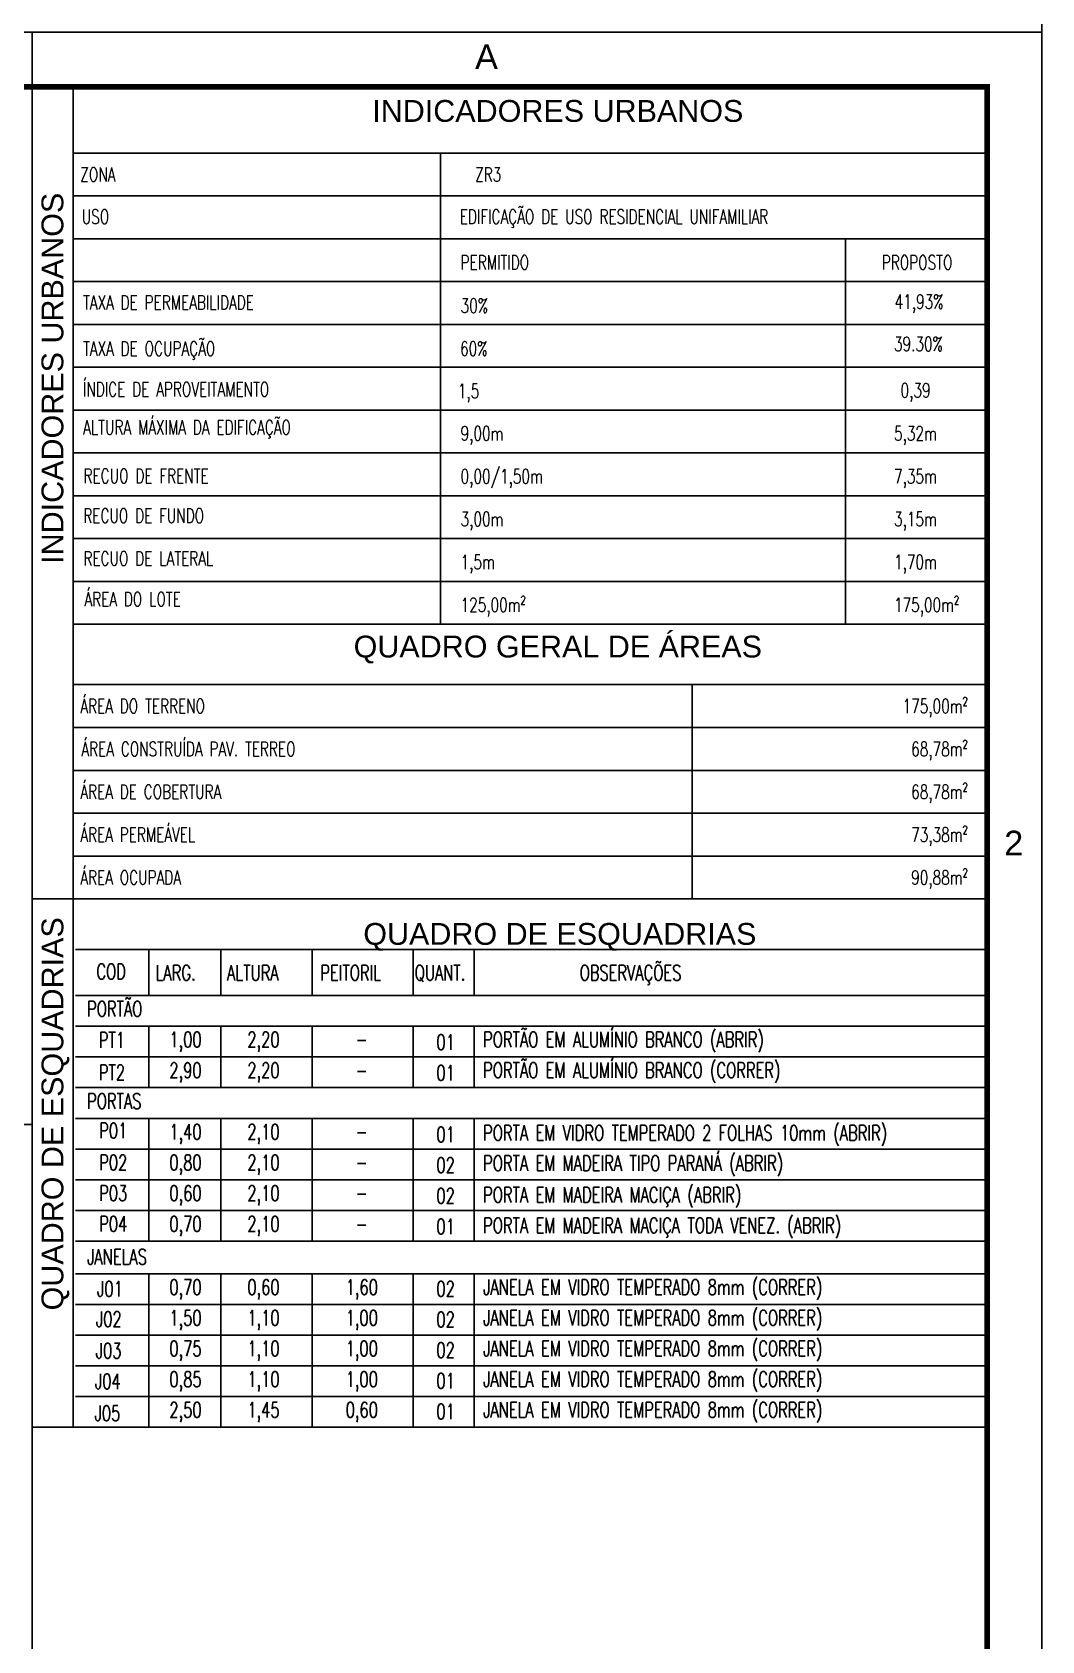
# Model space of a CAD drawing. Header units: millimetres. Extents: x 1540 to 1603, y 509.1 to 598.2.
# Drawn here: x 1589.17 to 1603.05, y 531.56 to 553.67 of the extents above; entities that cross this region are included whole.
import ezdxf
from ezdxf.enums import TextEntityAlignment as Align

# ---------------------------------------------------------------- set-up
doc = ezdxf.new("R2010")
doc.units = ezdxf.units.MM
for name, color, linetype in [('A-LAY-9', 4, 'Continuous'), ('A-PEN-Y', 2, 'Continuous'), ('E-TXT-G', 3, 'Continuous'), ('P2', 1, 'Continuous'), ('TEXTO', 3, 'Continuous')]:
    doc.layers.add(name, color=color, linetype=linetype)
doc.styles.add('ARIAL', font='arial.ttf', dxfattribs={"height": 2})
doc.styles.add('REG80', font='romans.shx', dxfattribs={"width": 0.8, "height": 0.1})
doc.styles.add('WMF-ARIAL0', font='arial.ttf')

# ---------------------------------------------------------------- blocks, each defined once
blk = doc.blocks.new('PRANCHA')
at = {"color": 1}
blk.add_line((65.6, 58.4), (65.6, 59.4), dxfattribs=at)
blk.add_lwpolyline([(0, 0), (84.1, 0), (84.1, 59.4), (0, 59.4)], close=True, dxfattribs=at)
at = {"color": 4, "const_width": 0.1}
blk.add_lwpolyline([(2.5, 58.4), (83.1, 58.4), (83.1, 1), (2.5, 1)], close=True, dxfattribs=at)
at = {"color": 50, "linetype": 'Continuous', "style": 'ARIAL'}
for s, p in [('A', (73.925, 58.95)), ('2', (83.586, 44.55))]:
    blk.add_text(s, height=0.45, dxfattribs=at).set_placement(p, align=Align.MIDDLE)

msp = doc.modelspace()

# ---------------------------------------------------------------- linework, layer by layer
at = {"color": 1}
msp.add_lwpolyline([(1539.972, 553.665), (1603.047, 553.665), (1603.047, 598.215), (1539.972, 598.215)], close=True, dxfattribs=at)
at = {"layer": 'A-PEN-Y'}
for p, q in [((1589.735, 552.005), (1602.297, 552.005)), ((1594.783, 552.005), (1594.783, 545.53)), ((1589.735, 551.416), (1602.297, 551.416)), ((1589.735, 550.828), (1602.297, 550.828)), ((1600.349, 550.828), (1600.349, 545.53)), ((1589.735, 550.239), (1602.297, 550.239)), ((1589.735, 549.651), (1602.297, 549.651)), ((1589.735, 549.062), (1602.297, 549.062)), ((1589.735, 548.473), (1602.297, 548.473)), ((1589.735, 548.473), (1602.297, 548.473)), ((1589.735, 548.473), (1602.297, 548.473)), ((1589.735, 548.473), (1602.297, 548.473)), ((1589.735, 548.473), (1602.297, 548.473)), ((1589.735, 548.473), (1602.297, 548.473)), ((1589.735, 548.473), (1602.297, 548.473)), ((1589.735, 547.885), (1602.297, 547.885)), ((1589.735, 547.296), (1602.297, 547.296)), ((1589.735, 547.296), (1602.297, 547.296)), ((1589.735, 546.707), (1602.297, 546.707)), ((1589.735, 546.707), (1602.297, 546.707)), ((1589.735, 546.119), (1602.297, 546.119)), ((1589.735, 545.53), (1602.297, 545.53)), ((1589.735, 544.701), (1602.297, 544.701)), ((1598.241, 544.701), (1598.241, 541.757)), ((1589.735, 544.112), (1602.297, 544.112)), ((1589.735, 543.523), (1602.297, 543.523)), ((1589.735, 542.935), (1602.297, 542.935)), ((1589.735, 542.346), (1602.297, 542.346)), ((1589.735, 541.757), (1602.297, 541.757)), ((1589.769, 541.063), (1602.331, 541.063)), ((1590.776, 540.431), (1590.776, 541.063)), ((1591.764, 540.431), (1591.764, 541.063)), ((1593.022, 540.431), (1593.022, 541.063)), ((1594.407, 540.431), (1594.407, 541.063)), ((1595.246, 540.431), (1595.246, 541.063)), ((1589.769, 540.431), (1602.331, 540.431)), ((1589.769, 540.009), (1602.331, 540.009)), ((1590.776, 539.587), (1590.776, 540.009)), ((1591.764, 539.587), (1591.764, 540.009)), ((1593.022, 539.587), (1593.022, 540.009)), ((1594.407, 539.587), (1594.407, 540.009)), ((1595.245, 539.587), (1595.245, 540.009)), ((1589.769, 539.587), (1602.331, 539.587)), ((1589.769, 539.587), (1602.331, 539.587)), ((1589.769, 539.587), (1602.331, 539.587)), ((1589.769, 539.587), (1602.331, 539.587)), ((1590.776, 539.166), (1590.776, 539.587)), ((1591.764, 539.166), (1591.764, 539.587)), ((1593.022, 539.166), (1593.022, 539.587)), ((1594.407, 539.166), (1594.407, 539.587)), ((1595.245, 539.166), (1595.245, 539.587)), ((1589.769, 539.166), (1602.331, 539.166)), ((1589.769, 539.166), (1602.331, 539.166)), ((1589.769, 539.166), (1602.331, 539.166)), ((1589.769, 539.166), (1602.331, 539.166)), ((1589.769, 538.741), (1602.331, 538.741)), ((1590.776, 537.055), (1590.776, 538.741)), ((1591.764, 537.055), (1591.764, 538.741)), ((1593.022, 537.055), (1593.022, 538.741)), ((1594.407, 537.055), (1594.407, 538.741)), ((1595.245, 537.055), (1595.245, 538.741)), ((1589.769, 538.32), (1602.331, 538.32)), ((1589.769, 537.898), (1602.331, 537.898)), ((1589.769, 537.476), (1602.331, 537.476)), ((1589.769, 537.476), (1602.331, 537.476)), ((1590.776, 537.476), (1590.776, 537.484)), ((1589.769, 537.055), (1602.331, 537.055)), ((1589.769, 537.055), (1602.331, 537.055)), ((1589.769, 536.607), (1602.331, 536.607)), ((1590.776, 534.499), (1590.776, 536.607)), ((1591.764, 534.499), (1591.764, 536.607)), ((1593.022, 534.499), (1593.022, 536.607)), ((1594.407, 534.499), (1594.407, 536.607)), ((1595.245, 536.186), (1595.245, 536.607)), ((1589.769, 536.186), (1602.331, 536.186)), ((1589.769, 536.186), (1602.331, 536.186)), ((1595.245, 535.764), (1595.245, 536.186)), ((1589.769, 535.764), (1602.331, 535.764)), ((1589.769, 535.764), (1602.331, 535.764)), ((1595.245, 535.343), (1595.245, 535.764)), ((1589.769, 535.343), (1602.331, 535.343)), ((1589.769, 535.343), (1602.331, 535.343)), ((1595.245, 534.921), (1595.245, 535.343)), ((1589.769, 534.921), (1602.331, 534.921)), ((1589.769, 534.921), (1602.331, 534.921)), ((1595.245, 534.499), (1595.245, 534.921)), ((1589.735, 534.499), (1602.331, 534.499))]:
    msp.add_line(p, q, dxfattribs=at)
at = {"layer": 'P2'}
for p, q in [((1589.172, 552.915), (1589.172, 535.729)), ((1589.172, 530.49), (1589.172, 552.915)), ((1589.735, 552.915), (1589.735, 534.499)), ((1589.735, 541.757), (1589.172, 541.757)), ((1572.526, 538.656), (1589.172, 538.656)), ((1589.172, 534.499), (1602.331, 534.499))]:
    msp.add_line(p, q, dxfattribs=at)

# ---------------------------------------------------------------- block references
at = {"xscale": 0.75, "yscale": 0.75, "zscale": 0.75}
msp.add_blockref('PRANCHA', (1539.972, 509.115), dxfattribs=at)

# ---------------------------------------------------------------- texts
at = {"layer": 'A-LAY-9', "color": 2, "style": 'REG80', "width": 0.7}
for p in [(1595.37, 536.318), (1595.37, 535.897), (1595.37, 535.475), (1595.37, 535.053), (1595.37, 534.632)]:
    msp.add_text('JANELA EM VIDRO TEMPERADO 8mm (CORRER)', height=0.21081, dxfattribs=at).set_placement(p)
at = {"layer": 'A-PEN-Y', "style": 'WMF-ARIAL0'}
for s, p in [('INDICADORES URBANOS', (1589.601, 546.36)), ('QUADRO DE ESQUADRIAS', (1589.601, 536.103))]:
    msp.add_text(s, height=0.3, rotation=90, dxfattribs=at).set_placement(p)
at = {"layer": 'A-PEN-Y', "style": 'REG80', "width": 0.7}
for s, height, p in [('ÍNDICE DE APROVEITAMENTO', 0.19621, (1589.87, 548.661)), ('1,5', 0.1962, (1595.022, 548.637)), ('0,39', 0.1962, (1601.106, 548.647)), ('ALTURA MÁXIMA DA EDIFICAÇÃO', 0.19621, (1589.873, 548.138)), ('9,00m', 0.1962, (1595.06, 548.054)), ('5,32m', 0.1962, (1601.016, 548.054)), ('0,00/1,50m', 0.1962, (1595.06, 547.465)), ('7,35m', 0.1962, (1601.016, 547.465)), ('ÁREA DE COBERTURA', 0.19621, (1589.834, 543.13)), ('ÁREA PERMEÁVEL', 0.19621, (1589.834, 542.542)), ('ÁREA OCUPADA', 0.19621, (1589.834, 541.953)), ('LARG.', 0.2108, (1590.869, 540.637)), ('ALTURA', 0.2108, (1591.852, 540.637)), ('PEITORIL', 0.2108, (1593.133, 540.637)), ('QUANT.', 0.2108, (1594.43, 540.638)), ('OBSERVAÇÕES', 0.21081, (1596.697, 540.637)), ('PORTÃO', 0.2108, (1589.928, 540.14)), ('PT1', 0.2108, (1590.089, 539.713)), ('PT2', 0.2108, (1590.089, 539.267)), ('PORTAS', 0.2108, (1589.928, 538.873)), ('P01', 0.2108, (1590.094, 538.468)), ('P02', 0.2108, (1590.094, 538.029)), ('P03', 0.2108, (1590.094, 537.608)), ('P04', 0.2108, (1590.094, 537.186)), ('JANELAS', 0.2108, (1589.928, 536.734)), ('J01', 0.2108, (1590.064, 536.293)), ('J02', 0.2108, (1590.048, 535.878)), ('J03', 0.2108, (1590.046, 535.444)), ('J04', 0.2108, (1590.035, 535.023)), ('J05', 0.2108, (1590.029, 534.584))]:
    msp.add_text(s, height=height, dxfattribs=at).set_placement(p)
for s, p in [('73,38m²', (1602.029, 542.542)), ('90,88m²', (1602.029, 541.953))]:
    msp.add_text(s, height=0.1962, dxfattribs=at).set_placement(p, align=Align.RIGHT)
for s, height, p in [('COD', 0.2108, (1590.258, 540.653)), ('1,00', 0.2108, (1591.28, 539.719)), ('2,20', 0.2108, (1592.351, 539.719)), ('-', 0.211, (1593.702, 539.719)), ('01', 0.2108, (1594.855, 539.683)), ('2,90', 0.2108, (1591.28, 539.297)), ('2,20', 0.2108, (1592.351, 539.297)), ('-', 0.211, (1593.702, 539.297)), ('01', 0.2108, (1594.855, 539.261)), ('1,40', 0.2108, (1591.28, 538.451)), ('2,10', 0.2108, (1592.351, 538.451)), ('01', 0.2108, (1594.855, 538.415)), ('-', 0.211, (1593.702, 538.451)), ('0,80', 0.2108, (1591.28, 538.029)), ('2,10', 0.2108, (1592.351, 538.029)), ('02', 0.2108, (1594.855, 537.994)), ('-', 0.211, (1593.702, 538.029)), ('0,60', 0.2108, (1591.28, 537.608)), ('2,10', 0.2108, (1592.351, 537.608)), ('02', 0.2108, (1594.855, 537.572)), ('-', 0.211, (1593.702, 537.608)), ('0,70', 0.2108, (1591.28, 537.186)), ('2,10', 0.2108, (1592.351, 537.186)), ('01', 0.2108, (1594.855, 537.15)), ('-', 0.211, (1593.702, 537.186)), ('0,70', 0.2108, (1591.28, 536.317)), ('0,60', 0.2108, (1592.351, 536.317)), ('1,60', 0.2108, (1593.702, 536.317)), ('02', 0.2108, (1594.855, 536.295)), ('1,50', 0.2108, (1591.28, 535.895)), ('1,10', 0.2108, (1592.351, 535.895)), ('1,00', 0.2108, (1593.702, 535.895)), ('02', 0.2108, (1594.855, 535.873)), ('0,75', 0.2108, (1591.28, 535.474)), ('1,10', 0.2108, (1592.351, 535.474)), ('1,00', 0.2108, (1593.702, 535.474)), ('02', 0.2108, (1594.855, 535.452)), ('0,85', 0.2108, (1591.28, 535.052)), ('1,10', 0.2108, (1592.351, 535.052)), ('1,00', 0.2108, (1593.702, 535.052)), ('01', 0.2108, (1594.855, 535.03)), ('2,50', 0.2108, (1591.28, 534.631)), ('1,45', 0.2108, (1592.351, 534.631)), ('0,60', 0.2108, (1593.702, 534.631)), ('01', 0.2108, (1594.855, 534.608))]:
    msp.add_text(s, height=height, dxfattribs=at).set_placement(p, align=Align.CENTER)
at = {"layer": 'E-TXT-G', "color": 2, "style": 'REG80', "width": 0.7}
for s, height, p in [('ZONA', 0.1962, (1589.834, 551.612)), ('USO', 0.1962, (1589.854, 551.033)), ('EDIFICAÇÃO DE USO RESIDENCIAL UNIFAMILIAR', 0.19621, (1595.049, 551.033)), ('PERMITIDO', 0.1962, (1595.06, 550.403)), ('PROPOSTO', 0.1962, (1600.848, 550.403)), ('TAXA DE PERMEABILIDADE', 0.19621, (1589.87, 549.853)), ('30%%%', 0.1962, (1595.06, 549.809)), ('41,93%%%', 0.1962, (1601.025, 549.864)), ('TAXA DE OCUPAÇÃO', 0.19621, (1589.87, 549.22)), ('39.30%%%', 0.1962, (1601.016, 549.284)), ('60%%%', 0.1962, (1595.053, 549.22)), ('RECUO DE FRENTE', 0.19621, (1589.878, 547.471)), ('RECUO DE FUNDO', 0.19621, (1589.875, 546.923)), ('3,00m', 0.1962, (1595.06, 546.877)), ('3,15m', 0.1962, (1601.016, 546.877)), ('RECUO DE LATERAL', 0.19621, (1589.877, 546.336)), ('1,5m', 0.1962, (1595.06, 546.288)), ('1,70m', 0.1962, (1601.016, 546.288)), ('ÁREA DO LOTE', 0.19621, (1589.891, 545.777)), ('125,00m²', 0.1962, (1595.06, 545.699)), ('175,00m²', 0.1962, (1601.016, 545.699)), ('ÁREA DO TERRENO', 0.19621, (1589.834, 544.308)), ('ÁREA CONSTRUÍDA PAV. TERREO', 0.19621, (1589.848, 543.719)), ('PORTÃO EM ALUMÍNIO BRANCO (ABRIR)', 0.21081, (1595.37, 539.72)), ('PORTÃO EM ALUMÍNIO BRANCO (CORRER)', 0.21081, (1595.37, 539.298)), ('PORTA EM VIDRO TEMPERADO 2 FOLHAS 10mm (ABRIR)', 0.21081, (1595.37, 538.436)), ('PORTA EM MADEIRA TIPO PARANÁ (ABRIR)', 0.21081, (1595.37, 538.02)), ('PORTA EM MADEIRA MACIÇA (ABRIR)', 0.21081, (1595.37, 537.587)), ('PORTA EM MADEIRA MACIÇA TODA VENEZ. (ABRIR)', 0.21081, (1595.37, 537.166))]:
    msp.add_text(s, height=height, dxfattribs=at).set_placement(p)
for s, p in [('ZR3', (1595.619, 551.612)), ('175,00m²', (1602.029, 544.308)), ('68,78m²', (1602.029, 543.719)), ('68,78m²', (1602.029, 543.13))]:
    msp.add_text(s, height=0.1962, dxfattribs=at).set_placement(p, align=Align.RIGHT)
at = {"layer": 'TEXTO', "color": 253, "style": 'WMF-ARIAL0'}
for s, p in [('INDICADORES URBANOS', (1596.396, 552.433)), ('QUADRO GERAL DE ÁREAS', (1596.396, 545.074))]:
    msp.add_text(s, height=0.3, dxfattribs=at).set_placement(p, align=Align.CENTER)
msp.add_text('QUADRO DE ESQUADRIAS', height=0.3, dxfattribs=at).set_placement((1593.723, 541.126))

doc.saveas('drawing.dxf')
